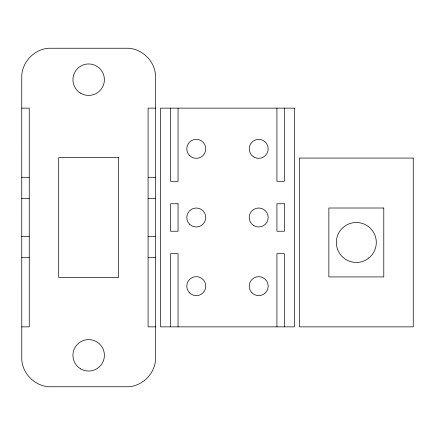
<?xml version="1.0" encoding="UTF-8"?>
<svg xmlns="http://www.w3.org/2000/svg" width="435" height="435" viewBox="0 0 435 435"><rect width="100%" height="100%" fill="white"/><g stroke="black" fill="none" stroke-linecap="round" stroke-linejoin="round"><path stroke-width="0.65" d="M21.75 108.141L21.777 75.266C22.663 61.226 34.756 49.128 48.802 48.241L128.526 48.241C142.571 49.128 154.67 61.226 155.551 75.266L155.551 359.734C154.67 373.774 142.571 385.872 128.526 386.758L48.802 386.758C34.756 385.872 22.663 373.774 21.777 359.734L21.75 108.141L29.243 108.141L29.243 326.859L21.75 326.859M155.578 108.141L148.09 108.141L148.09 326.859L155.578 326.859M21.75 177.301L29.243 177.301M148.09 177.301L155.578 177.301M21.75 198.523L29.243 198.523M148.09 198.523L155.578 198.523M21.75 236.477L29.243 236.477M148.09 236.477L155.578 236.477M21.75 257.699L29.243 257.699M148.09 257.699L155.578 257.699M284.414 108.141L284.414 181.297L276.926 181.297L276.926 108.141M284.414 326.859L284.414 253.703L276.926 253.703L276.926 326.859M178.051 108.141L178.051 181.297L170.558 181.297L170.558 108.141M178.051 326.859L178.051 253.703L170.558 253.703L170.558 326.859M368.559 258.042L367.249 259.189A19.972 19.972 0 0 1 336.478 244.726A19.972 19.972 0 0 1 363.214 223.72A19.972 19.972 0 0 1 369.984 257.041L368.559 258.042M294.403 108.141L160.575 108.141L160.575 326.859L294.403 326.859L294.403 108.141M118.624 157.579L58.703 157.579L58.703 277.421L118.624 277.421L118.624 157.579M413.25 158.074L299.394 158.074L299.394 326.859L413.25 326.859L413.25 158.074M178.051 203.765L170.558 203.765L170.558 231.235L178.051 231.235L178.051 203.765M284.414 203.765L276.926 203.765L276.926 231.235L284.414 231.235L284.414 203.765M383.79 208.012L328.86 208.012L328.86 276.926L383.79 276.926L383.79 208.012M189.568 292.869A9.488 9.488 0 0 0 205.44 288.617A9.488 9.488 0 0 0 193.82 276.997A9.488 9.488 0 0 0 189.568 292.869M253.953 157.057A9.488 9.488 0 0 0 268.183 148.835A9.488 9.488 0 0 0 253.953 140.619A9.488 9.488 0 0 0 253.953 157.057M189.568 224.21A9.488 9.488 0 0 0 205.44 219.958A9.488 9.488 0 0 0 193.82 208.338A9.488 9.488 0 0 0 189.568 224.21M253.953 225.716A9.488 9.488 0 0 0 268.183 217.5A9.488 9.488 0 0 0 253.953 209.284A9.488 9.488 0 0 0 253.953 225.716M189.568 155.545A9.488 9.488 0 0 0 205.44 151.293A9.488 9.488 0 0 0 193.82 139.673A9.488 9.488 0 0 0 189.568 155.545M251.99 292.869A9.488 9.488 0 0 0 267.862 288.617A9.488 9.488 0 0 0 256.242 276.997A9.488 9.488 0 0 0 251.99 292.869M80.801 368.945A15.731 15.731 0 0 0 104.395 355.324A15.731 15.731 0 0 0 80.801 341.703A15.731 15.731 0 0 0 80.801 368.945M80.801 93.297A15.731 15.731 0 0 0 104.395 79.676A15.731 15.731 0 0 0 80.801 66.055A15.731 15.731 0 0 0 80.801 93.297"/></g></svg>
